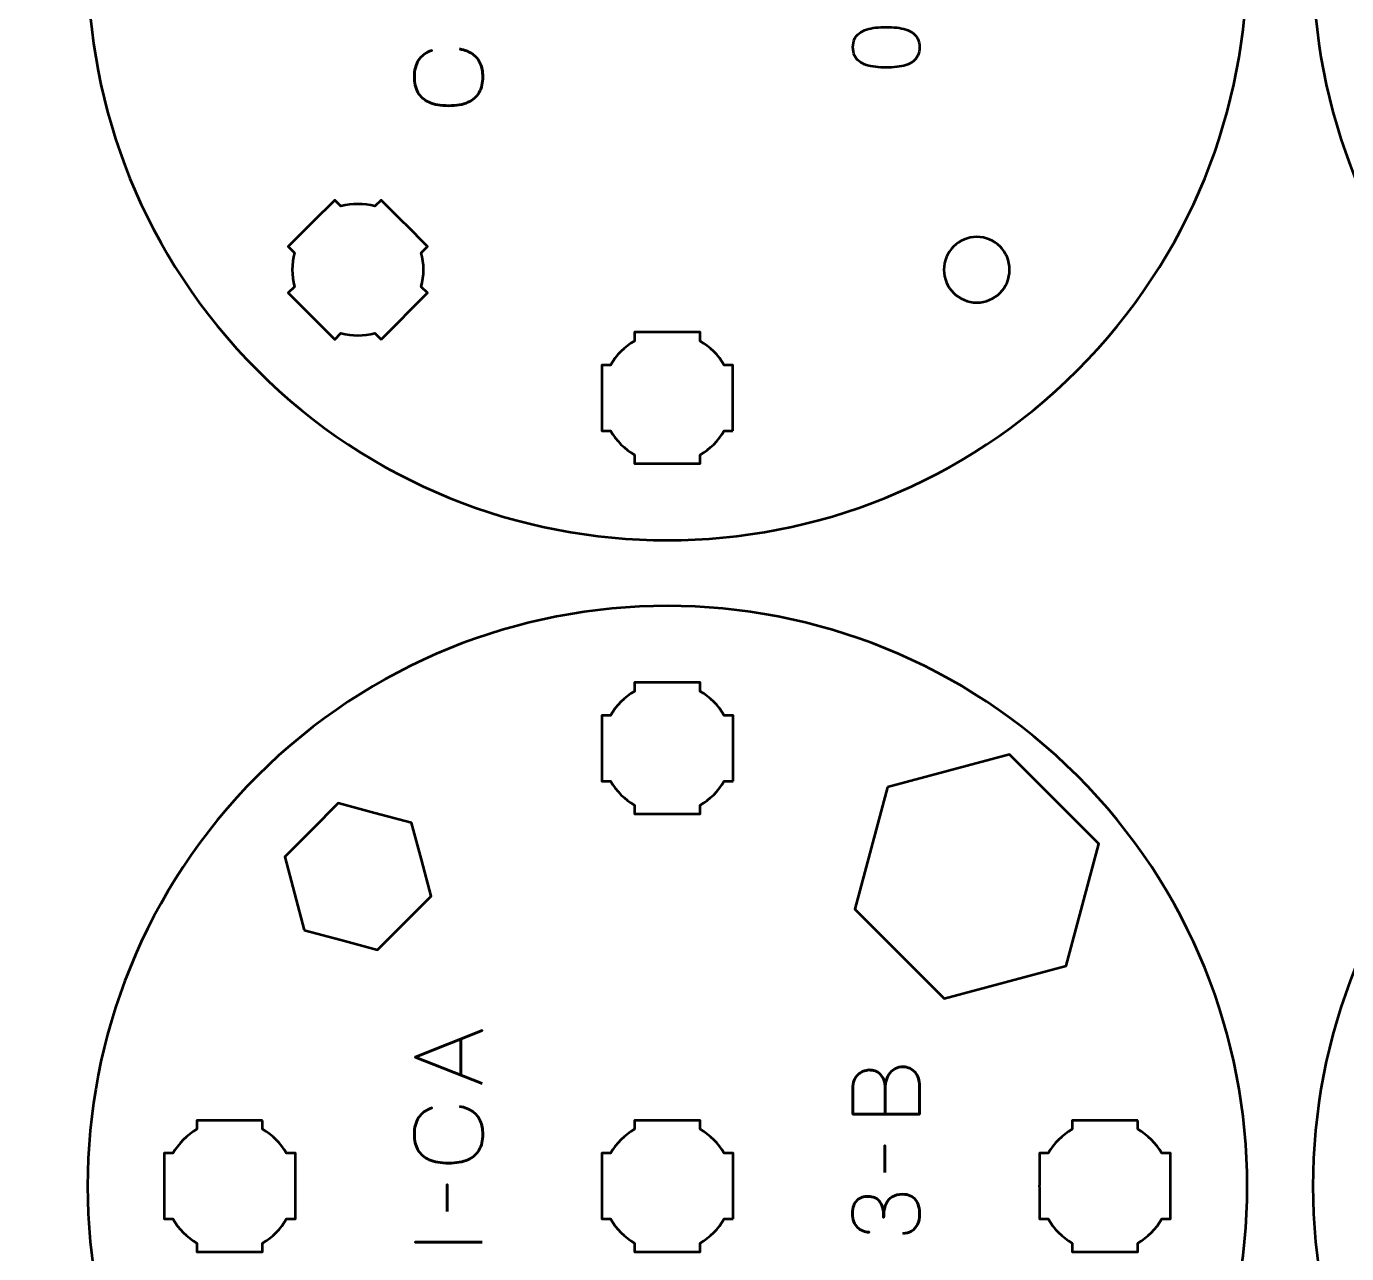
# Model space of a CAD drawing. Header units: centimetres. Extents: x -21 to 0, y -29.7 to 0.
# Drawn here: x -17.33 to -11.3, y -20.36 to -14.75 of the extents above; entities that cross this region are included whole.
import ezdxf

# ---------------------------------------------------------------- set-up
doc = ezdxf.new("R2010")
doc.units = ezdxf.units.CM
doc.header["$MEASUREMENT"] = 0
doc.layers.add('Layer 1', color=7, linetype='Continuous')

msp = doc.modelspace()

# ---------------------------------------------------------------- linework, layer by layer
at = {"layer": 'Layer 1', "color": 1, "lineweight": 53}
msp.add_open_spline([(-21.00003, -29.19995), (-21.00003, -29.19995), (-21.00003, -2.29992), (-21.00003, -2.29992), (-21.00003, -2.29992), (-21.00003, -2.21709), (-20.93286, -2.14992), (-20.85003, -2.14992), (-20.85003, -2.14992), (-20.7672, -2.14992), (-20.70003, -2.08275), (-20.70003, -1.99992), (-20.70003, -1.99992), (-20.70003, -1.91709), (-20.7672, -1.84992), (-20.85003, -1.84992), (-20.85003, -1.84992), (-20.93286, -1.84992), (-21.00003, -1.78275), (-21.00003, -1.69992), (-21.00003, -1.69992), (-21.00003, -1.61709), (-20.93286, -1.54992), (-20.85003, -1.54992), (-20.85003, -1.54992), (-20.7672, -1.54992), (-20.70003, -1.48275), (-20.70003, -1.39992), (-20.70003, -1.39992), (-20.70003, -1.31709), (-20.7672, -1.24992), (-20.85003, -1.24992), (-20.85003, -1.24992), (-20.93286, -1.24992), (-21.00003, -1.18275), (-21.00003, -1.09992), (-21.00003, -1.09992), (-21.00003, -1.09992), (-21.00003, -0.49992), (-21.00003, -0.49992), (-21.00003, -0.49992), (-21.00003, -0.22295), (-20.77694, 0.00004), (-20.49994, 0.00004), (-20.49994, 0.00004), (-20.49994, 0.00004), (-0.50008, 0.00004), (-0.50008, 0.00004), (-0.50008, 0.00004), (-0.22294, 0.00004), (0.00002, -0.22295), (0.00002, -0.49992), (0.00002, -0.49992), (0.00002, -0.49992), (0.00002, -29.19995), (0.00002, -29.19995), (0.00002, -29.19995), (0.00002, -29.47695), (-0.22294, -29.70004), (-0.50008, -29.70004), (-0.50008, -29.70004), (-0.50008, -29.70004), (-20.49994, -29.70004), (-20.49994, -29.70004), (-20.49994, -29.70004), (-20.77694, -29.70004), (-21.00003, -29.47695), (-21.00003, -29.19995)], degree=3, knots=[0, 0, 0, 0, 0.0588235, 0.0588235, 0.0588235, 0.0588235, 0.1176471, 0.1176471, 0.1176471, 0.1176471, 0.1764706, 0.1764706, 0.1764706, 0.1764706, 0.2352941, 0.2352941, 0.2352941, 0.2352941, 0.2941176, 0.2941176, 0.2941176, 0.2941176, 0.3529412, 0.3529412, 0.3529412, 0.3529412, 0.4117647, 0.4117647, 0.4117647, 0.4117647, 0.4705882, 0.4705882, 0.4705882, 0.4705882, 0.5294118, 0.5294118, 0.5294118, 0.5294118, 0.5882353, 0.5882353, 0.5882353, 0.5882353, 0.6470588, 0.6470588, 0.6470588, 0.6470588, 0.7058824, 0.7058824, 0.7058824, 0.7058824, 0.7647059, 0.7647059, 0.7647059, 0.7647059, 0.8235294, 0.8235294, 0.8235294, 0.8235294, 0.8823529, 0.8823529, 0.8823529, 0.8823529, 0.9411765, 0.9411765, 0.9411765, 0.9411765, 1, 1, 1, 1], dxfattribs=at)
at = {"layer": 'Layer 1', "color": 3, "lineweight": 53}
for points in [[(-16.27382, -16.32368), (-17.30852, -15.28898), (-17.30852, -13.61074), (-16.27379, -12.57601), (-16.27379, -12.57601), (-15.23909, -11.54131), (-13.56085, -11.54131), (-12.52615, -12.57601), (-12.52615, -12.57601), (-11.49143, -13.61074), (-11.49143, -15.28898), (-12.52613, -16.32368), (-12.52613, -16.32368), (-13.56085, -17.35841), (-15.23909, -17.35841), (-16.27382, -16.32368)], [(-10.67382, -12.5761), (-9.63912, -11.5414), (-7.96088, -11.5414), (-6.92615, -12.57613), (-6.92615, -12.57613), (-5.89145, -13.61083), (-5.89145, -15.28907), (-6.92615, -16.32377), (-6.92615, -16.32377), (-7.96088, -17.35849), (-9.63912, -17.35849), (-10.67382, -16.32379), (-10.67382, -16.32379), (-11.70855, -15.28907), (-11.70855, -13.61083), (-10.67382, -12.5761)], [(-16.27376, -18.17604), (-15.23906, -17.14134), (-13.56082, -17.14134), (-12.52609, -18.17607), (-12.52609, -18.17607), (-11.49139, -19.21077), (-11.49139, -20.88901), (-12.52609, -21.92371), (-12.52609, -21.92371), (-13.56082, -22.95843), (-15.23906, -22.95843), (-16.27376, -21.92373), (-16.27376, -21.92373), (-17.30849, -20.88901), (-17.30849, -19.21077), (-16.27376, -18.17604)], [(-10.67382, -18.1761), (-9.63912, -17.1414), (-7.96088, -17.1414), (-6.92615, -18.17613), (-6.92615, -18.17613), (-5.89145, -19.21083), (-5.89145, -20.88907), (-6.92615, -21.92377), (-6.92615, -21.92377), (-7.96088, -22.95849), (-9.63912, -22.95849), (-10.67382, -21.92379), (-10.67382, -21.92379), (-11.70855, -20.88907), (-11.70855, -19.21083), (-10.67382, -18.1761)]]:
    msp.add_open_spline(points, degree=3, knots=[0, 0, 0, 0, 0.25, 0.25, 0.25, 0.25, 0.5, 0.5, 0.5, 0.5, 0.75, 0.75, 0.75, 0.75, 1, 1, 1, 1], dxfattribs=at)
at = {"layer": 'Layer 1', "color": 5, "lineweight": 53}
for points, knots in [([(-13.24721, -14.84821), (-13.24728, -14.8334), (-13.24989, -14.82063), (-13.25497, -14.80997), (-13.25497, -14.80997), (-13.26005, -14.79939), (-13.26732, -14.79057), (-13.27656, -14.78352), (-13.27656, -14.78352), (-13.28587, -14.77653), (-13.29688, -14.77103), (-13.30958, -14.76694), (-13.30958, -14.76694), (-13.32228, -14.76291), (-13.33618, -14.76002), (-13.35142, -14.7584), (-13.35142, -14.7584), (-13.36666, -14.7567), (-13.38268, -14.75586), (-13.39961, -14.75593), (-13.39961, -14.75593), (-13.41647, -14.75586), (-13.43249, -14.7567), (-13.44766, -14.7584), (-13.44766, -14.7584), (-13.46283, -14.76002), (-13.4768, -14.76291), (-13.4895, -14.76694), (-13.4895, -14.76694), (-13.50213, -14.77103), (-13.51313, -14.77653), (-13.52252, -14.78352), (-13.52252, -14.78352), (-13.53183, -14.79057), (-13.5391, -14.79939), (-13.54418, -14.80997), (-13.54418, -14.80997), (-13.54933, -14.82063), (-13.55194, -14.8334), (-13.55201, -14.84821), (-13.55201, -14.84821), (-13.55194, -14.86303), (-13.54933, -14.8758), (-13.54418, -14.88646), (-13.54418, -14.88646), (-13.5391, -14.89704), (-13.53183, -14.90586), (-13.52252, -14.91291), (-13.52252, -14.91291), (-13.51313, -14.9199), (-13.50213, -14.9254), (-13.4895, -14.92949), (-13.4895, -14.92949), (-13.4768, -14.93352), (-13.46283, -14.93641), (-13.44766, -14.93803), (-13.44766, -14.93803), (-13.43249, -14.93972), (-13.41647, -14.94057), (-13.39961, -14.9405), (-13.39961, -14.9405), (-13.38268, -14.94057), (-13.36666, -14.93972), (-13.35142, -14.93803), (-13.35142, -14.93803), (-13.33618, -14.93641), (-13.32228, -14.93352), (-13.30958, -14.92949), (-13.30958, -14.92949), (-13.29688, -14.9254), (-13.28587, -14.9199), (-13.27656, -14.91291), (-13.27656, -14.91291), (-13.26732, -14.90586), (-13.26005, -14.89704), (-13.25497, -14.88646), (-13.25497, -14.88646), (-13.24989, -14.8758), (-13.24728, -14.86303), (-13.24721, -14.84821)], [0, 0, 0, 0, 0.05, 0.05, 0.05, 0.05, 0.1, 0.1, 0.1, 0.1, 0.15, 0.15, 0.15, 0.15, 0.2, 0.2, 0.2, 0.2, 0.25, 0.25, 0.25, 0.25, 0.3, 0.3, 0.3, 0.3, 0.35, 0.35, 0.35, 0.35, 0.4, 0.4, 0.4, 0.4, 0.45, 0.45, 0.45, 0.45, 0.5, 0.5, 0.5, 0.5, 0.55, 0.55, 0.55, 0.55, 0.6, 0.6, 0.6, 0.6, 0.65, 0.65, 0.65, 0.65, 0.7, 0.7, 0.7, 0.7, 0.75, 0.75, 0.75, 0.75, 0.8, 0.8, 0.8, 0.8, 0.85, 0.85, 0.85, 0.85, 0.9, 0.9, 0.9, 0.9, 0.95, 0.95, 0.95, 0.95, 1, 1, 1, 1]), ([(-13.24721, -14.84821), (-13.24728, -14.8334), (-13.24989, -14.82063), (-13.25497, -14.80997), (-13.25497, -14.80997), (-13.26005, -14.79939), (-13.26732, -14.79057), (-13.27656, -14.78352), (-13.27656, -14.78352), (-13.28587, -14.77653), (-13.29688, -14.77103), (-13.30958, -14.76694), (-13.30958, -14.76694), (-13.32228, -14.76291), (-13.33618, -14.76002), (-13.35142, -14.7584), (-13.35142, -14.7584), (-13.36666, -14.7567), (-13.38268, -14.75586), (-13.39961, -14.75593), (-13.39961, -14.75593), (-13.41647, -14.75586), (-13.43249, -14.7567), (-13.44766, -14.7584), (-13.44766, -14.7584), (-13.46283, -14.76002), (-13.4768, -14.76291), (-13.4895, -14.76694), (-13.4895, -14.76694), (-13.50213, -14.77103), (-13.51313, -14.77653), (-13.52252, -14.78352), (-13.52252, -14.78352), (-13.53183, -14.79057), (-13.5391, -14.79939), (-13.54418, -14.80997), (-13.54418, -14.80997), (-13.54933, -14.82063), (-13.55194, -14.8334), (-13.55201, -14.84821), (-13.55201, -14.84821), (-13.55194, -14.86303), (-13.54933, -14.8758), (-13.54418, -14.88646), (-13.54418, -14.88646), (-13.5391, -14.89704), (-13.53183, -14.90586), (-13.52252, -14.91291), (-13.52252, -14.91291), (-13.51313, -14.9199), (-13.50213, -14.9254), (-13.4895, -14.92949), (-13.4895, -14.92949), (-13.4768, -14.93352), (-13.46283, -14.93641), (-13.44766, -14.93803), (-13.44766, -14.93803), (-13.43249, -14.93972), (-13.41647, -14.94057), (-13.39961, -14.9405), (-13.39961, -14.9405), (-13.38268, -14.94057), (-13.36666, -14.93972), (-13.35142, -14.93803), (-13.35142, -14.93803), (-13.33618, -14.93641), (-13.32228, -14.93352), (-13.30958, -14.92949), (-13.30958, -14.92949), (-13.29688, -14.9254), (-13.28587, -14.9199), (-13.27656, -14.91291), (-13.27656, -14.91291), (-13.26732, -14.90586), (-13.26005, -14.89704), (-13.25497, -14.88646), (-13.25497, -14.88646), (-13.24989, -14.8758), (-13.24728, -14.86303), (-13.24721, -14.84821)], [0, 0, 0, 0, 0.05, 0.05, 0.05, 0.05, 0.1, 0.1, 0.1, 0.1, 0.15, 0.15, 0.15, 0.15, 0.2, 0.2, 0.2, 0.2, 0.25, 0.25, 0.25, 0.25, 0.3, 0.3, 0.3, 0.3, 0.35, 0.35, 0.35, 0.35, 0.4, 0.4, 0.4, 0.4, 0.45, 0.45, 0.45, 0.45, 0.5, 0.5, 0.5, 0.5, 0.55, 0.55, 0.55, 0.55, 0.6, 0.6, 0.6, 0.6, 0.65, 0.65, 0.65, 0.65, 0.7, 0.7, 0.7, 0.7, 0.75, 0.75, 0.75, 0.75, 0.8, 0.8, 0.8, 0.8, 0.85, 0.85, 0.85, 0.85, 0.9, 0.9, 0.9, 0.9, 0.95, 0.95, 0.95, 0.95, 1, 1, 1, 1]), ([(-15.34959, -14.85587), (-15.32539, -14.86039), (-15.30542, -14.86829), (-15.28976, -14.87937), (-15.28976, -14.87937), (-15.27416, -14.89051), (-15.26259, -14.90477), (-15.25504, -14.92212), (-15.25504, -14.92212), (-15.24749, -14.93941), (-15.24368, -14.95973), (-15.24375, -14.98287), (-15.24375, -14.98287), (-15.24368, -15.01102), (-15.24912, -15.03494), (-15.26019, -15.05456), (-15.26019, -15.05456), (-15.2712, -15.07417), (-15.2882, -15.08913), (-15.31127, -15.09943), (-15.31127, -15.09943), (-15.33435, -15.10973), (-15.36391, -15.11488), (-15.39996, -15.11495), (-15.39996, -15.11495), (-15.43587, -15.11488), (-15.46537, -15.10973), (-15.48844, -15.09943), (-15.48844, -15.09943), (-15.51151, -15.08913), (-15.52858, -15.07417), (-15.53966, -15.05456), (-15.53966, -15.05456), (-15.55074, -15.03494), (-15.55624, -15.01102), (-15.55617, -14.98287), (-15.55617, -14.98287), (-15.55624, -14.95274), (-15.54982, -14.92749), (-15.53691, -14.90717), (-15.53691, -14.90717), (-15.524, -14.88692), (-15.50403, -14.87203), (-15.47701, -14.86265), (-15.47701, -14.86265), (-15.50403, -14.87203), (-15.524, -14.88692), (-15.53691, -14.90717), (-15.53691, -14.90717), (-15.54982, -14.92749), (-15.55624, -14.95274), (-15.55617, -14.98287), (-15.55617, -14.98287), (-15.55624, -15.01102), (-15.55074, -15.03494), (-15.53966, -15.05456), (-15.53966, -15.05456), (-15.52858, -15.07417), (-15.51151, -15.08913), (-15.48844, -15.09943), (-15.48844, -15.09943), (-15.46537, -15.10973), (-15.43587, -15.11488), (-15.39996, -15.11495), (-15.39996, -15.11495), (-15.36391, -15.11488), (-15.33435, -15.10973), (-15.31127, -15.09943), (-15.31127, -15.09943), (-15.2882, -15.08913), (-15.2712, -15.07417), (-15.26019, -15.05456), (-15.26019, -15.05456), (-15.24912, -15.03494), (-15.24368, -15.01102), (-15.24375, -14.98287), (-15.24375, -14.98287), (-15.24368, -14.95973), (-15.24749, -14.93941), (-15.25504, -14.92212), (-15.25504, -14.92212), (-15.26259, -14.90477), (-15.27416, -14.89051), (-15.28976, -14.87937), (-15.28976, -14.87937), (-15.30542, -14.86829), (-15.32539, -14.86039), (-15.34959, -14.85587)], [0, 0, 0, 0, 0.0454545, 0.0454545, 0.0454545, 0.0454545, 0.0909091, 0.0909091, 0.0909091, 0.0909091, 0.1363636, 0.1363636, 0.1363636, 0.1363636, 0.1818182, 0.1818182, 0.1818182, 0.1818182, 0.2272727, 0.2272727, 0.2272727, 0.2272727, 0.2727273, 0.2727273, 0.2727273, 0.2727273, 0.3181818, 0.3181818, 0.3181818, 0.3181818, 0.3636364, 0.3636364, 0.3636364, 0.3636364, 0.4090909, 0.4090909, 0.4090909, 0.4090909, 0.4545455, 0.4545455, 0.4545455, 0.4545455, 0.5, 0.5, 0.5, 0.5, 0.5454545, 0.5454545, 0.5454545, 0.5454545, 0.5909091, 0.5909091, 0.5909091, 0.5909091, 0.6363636, 0.6363636, 0.6363636, 0.6363636, 0.6818182, 0.6818182, 0.6818182, 0.6818182, 0.7272727, 0.7272727, 0.7272727, 0.7272727, 0.7727273, 0.7727273, 0.7727273, 0.7727273, 0.8181818, 0.8181818, 0.8181818, 0.8181818, 0.8636364, 0.8636364, 0.8636364, 0.8636364, 0.9090909, 0.9090909, 0.9090909, 0.9090909, 0.9545455, 0.9545455, 0.9545455, 0.9545455, 1, 1, 1, 1]), ([(-15.2471, -19.58171), (-15.2471, -19.58171), (-15.55232, -19.46064), (-15.55232, -19.46064), (-15.55232, -19.46064), (-15.55232, -19.46064), (-15.2471, -19.33914), (-15.2471, -19.33914), (-15.2471, -19.33914), (-15.2471, -19.33914), (-15.55232, -19.46064), (-15.55232, -19.46064), (-15.55232, -19.46064), (-15.55232, -19.46064), (-15.2471, -19.58171), (-15.2471, -19.58171)], [0, 0, 0, 0, 0.25, 0.25, 0.25, 0.25, 0.5, 0.5, 0.5, 0.5, 0.75, 0.75, 0.75, 0.75, 1, 1, 1, 1]), ([(-15.3432, -19.54361), (-15.3432, -19.54361), (-15.3432, -19.37767), (-15.3432, -19.37767), (-15.3432, -19.37767), (-15.3432, -19.37767), (-15.3432, -19.54361), (-15.3432, -19.54361)], [0, 0, 0, 0, 0.5, 0.5, 0.5, 0.5, 1, 1, 1, 1]), ([(-13.40423, -19.72138), (-13.40423, -19.72138), (-13.40423, -19.60412), (-13.40423, -19.60412), (-13.40423, -19.60412), (-13.4043, -19.58888), (-13.40641, -19.5759), (-13.41058, -19.56496), (-13.41058, -19.56496), (-13.41467, -19.55409), (-13.42024, -19.54528), (-13.42723, -19.53843), (-13.42723, -19.53843), (-13.43421, -19.53159), (-13.44211, -19.52665), (-13.45086, -19.52354), (-13.45086, -19.52354), (-13.45954, -19.52051), (-13.46857, -19.5191), (-13.47788, -19.51945), (-13.47788, -19.51945), (-13.4872, -19.51988), (-13.49623, -19.52185), (-13.50505, -19.52538), (-13.50505, -19.52538), (-13.51387, -19.52884), (-13.52184, -19.53406), (-13.52897, -19.5409), (-13.52897, -19.5409), (-13.53609, -19.54774), (-13.54174, -19.55628), (-13.5459, -19.56665), (-13.5459, -19.56665), (-13.55013, -19.57703), (-13.55232, -19.58923), (-13.55239, -19.60327), (-13.55239, -19.60327), (-13.55239, -19.60327), (-13.55239, -19.72138), (-13.55239, -19.72138), (-13.55239, -19.72138), (-13.55239, -19.72138), (-13.24717, -19.72138), (-13.24717, -19.72138), (-13.24717, -19.72138), (-13.24717, -19.72138), (-13.24717, -19.59142), (-13.24717, -19.59142), (-13.24717, -19.59142), (-13.24717, -19.57928), (-13.24893, -19.56799), (-13.25239, -19.55755), (-13.25239, -19.55755), (-13.25592, -19.54711), (-13.26093, -19.53801), (-13.26756, -19.53011), (-13.26756, -19.53011), (-13.27426, -19.52227), (-13.28231, -19.51614), (-13.29183, -19.51176), (-13.29183, -19.51176), (-13.30136, -19.50739), (-13.31215, -19.50513), (-13.32422, -19.50506), (-13.32422, -19.50506), (-13.33635, -19.50534), (-13.34729, -19.50788), (-13.35709, -19.51275), (-13.35709, -19.51275), (-13.3669, -19.51762), (-13.3753, -19.52439), (-13.38228, -19.53314), (-13.38228, -19.53314), (-13.38934, -19.54189), (-13.39477, -19.55233), (-13.39851, -19.56433), (-13.39851, -19.56433), (-13.40225, -19.57632), (-13.40415, -19.58958), (-13.40423, -19.60412), (-13.40423, -19.60412), (-13.40415, -19.58958), (-13.40225, -19.57632), (-13.39851, -19.56433), (-13.39851, -19.56433), (-13.39477, -19.55233), (-13.38934, -19.54189), (-13.38228, -19.53314), (-13.38228, -19.53314), (-13.3753, -19.52439), (-13.3669, -19.51762), (-13.35709, -19.51275), (-13.35709, -19.51275), (-13.34729, -19.50788), (-13.33635, -19.50534), (-13.32422, -19.50506), (-13.32422, -19.50506), (-13.31215, -19.50513), (-13.30136, -19.50739), (-13.29183, -19.51176), (-13.29183, -19.51176), (-13.28231, -19.51614), (-13.27426, -19.52227), (-13.26756, -19.53011), (-13.26756, -19.53011), (-13.26093, -19.53801), (-13.25592, -19.54711), (-13.25239, -19.55755), (-13.25239, -19.55755), (-13.24893, -19.56799), (-13.24717, -19.57928), (-13.24717, -19.59142), (-13.24717, -19.59142), (-13.24717, -19.59142), (-13.24717, -19.72138), (-13.24717, -19.72138), (-13.24717, -19.72138), (-13.24717, -19.72138), (-13.55239, -19.72138), (-13.55239, -19.72138), (-13.55239, -19.72138), (-13.55239, -19.72138), (-13.55239, -19.60327), (-13.55239, -19.60327), (-13.55239, -19.60327), (-13.55232, -19.58923), (-13.55013, -19.57703), (-13.5459, -19.56665), (-13.5459, -19.56665), (-13.54174, -19.55628), (-13.53609, -19.54774), (-13.52897, -19.5409), (-13.52897, -19.5409), (-13.52184, -19.53406), (-13.51387, -19.52884), (-13.50505, -19.52538), (-13.50505, -19.52538), (-13.49623, -19.52185), (-13.4872, -19.51988), (-13.47788, -19.51945), (-13.47788, -19.51945), (-13.46857, -19.5191), (-13.45954, -19.52051), (-13.45086, -19.52354), (-13.45086, -19.52354), (-13.44211, -19.52665), (-13.43421, -19.53159), (-13.42723, -19.53843), (-13.42723, -19.53843), (-13.42024, -19.54528), (-13.41467, -19.55409), (-13.41058, -19.56496), (-13.41058, -19.56496), (-13.40641, -19.5759), (-13.4043, -19.58888), (-13.40423, -19.60412), (-13.40423, -19.60412), (-13.40423, -19.60412), (-13.40423, -19.72138), (-13.40423, -19.72138)], [0, 0, 0, 0, 0.025, 0.025, 0.025, 0.025, 0.05, 0.05, 0.05, 0.05, 0.075, 0.075, 0.075, 0.075, 0.1, 0.1, 0.1, 0.1, 0.125, 0.125, 0.125, 0.125, 0.15, 0.15, 0.15, 0.15, 0.175, 0.175, 0.175, 0.175, 0.2, 0.2, 0.2, 0.2, 0.225, 0.225, 0.225, 0.225, 0.25, 0.25, 0.25, 0.25, 0.275, 0.275, 0.275, 0.275, 0.3, 0.3, 0.3, 0.3, 0.325, 0.325, 0.325, 0.325, 0.35, 0.35, 0.35, 0.35, 0.375, 0.375, 0.375, 0.375, 0.4, 0.4, 0.4, 0.4, 0.425, 0.425, 0.425, 0.425, 0.45, 0.45, 0.45, 0.45, 0.475, 0.475, 0.475, 0.475, 0.5, 0.5, 0.5, 0.5, 0.525, 0.525, 0.525, 0.525, 0.55, 0.55, 0.55, 0.55, 0.575, 0.575, 0.575, 0.575, 0.6, 0.6, 0.6, 0.6, 0.625, 0.625, 0.625, 0.625, 0.65, 0.65, 0.65, 0.65, 0.675, 0.675, 0.675, 0.675, 0.7, 0.7, 0.7, 0.7, 0.725, 0.725, 0.725, 0.725, 0.75, 0.75, 0.75, 0.75, 0.775, 0.775, 0.775, 0.775, 0.8, 0.8, 0.8, 0.8, 0.825, 0.825, 0.825, 0.825, 0.85, 0.85, 0.85, 0.85, 0.875, 0.875, 0.875, 0.875, 0.9, 0.9, 0.9, 0.9, 0.925, 0.925, 0.925, 0.925, 0.95, 0.95, 0.95, 0.95, 0.975, 0.975, 0.975, 0.975, 1, 1, 1, 1]), ([(-15.34955, -19.68585), (-15.32535, -19.69037), (-15.30538, -19.69827), (-15.28972, -19.70935), (-15.28972, -19.70935), (-15.27412, -19.72049), (-15.26255, -19.73475), (-15.255, -19.7521), (-15.255, -19.7521), (-15.24745, -19.76939), (-15.24364, -19.78971), (-15.24371, -19.81285), (-15.24371, -19.81285), (-15.24364, -19.841), (-15.24908, -19.86492), (-15.26015, -19.88454), (-15.26015, -19.88454), (-15.27116, -19.90415), (-15.28816, -19.91911), (-15.31123, -19.92941), (-15.31123, -19.92941), (-15.33431, -19.93971), (-15.36387, -19.94486), (-15.39992, -19.94493), (-15.39992, -19.94493), (-15.43583, -19.94486), (-15.46533, -19.93971), (-15.4884, -19.92941), (-15.4884, -19.92941), (-15.51147, -19.91911), (-15.52854, -19.90415), (-15.53962, -19.88454), (-15.53962, -19.88454), (-15.5507, -19.86492), (-15.5562, -19.841), (-15.55613, -19.81285), (-15.55613, -19.81285), (-15.5562, -19.78272), (-15.54978, -19.75747), (-15.53687, -19.73715), (-15.53687, -19.73715), (-15.52396, -19.7169), (-15.50399, -19.70201), (-15.47697, -19.69263), (-15.47697, -19.69263), (-15.50399, -19.70201), (-15.52396, -19.7169), (-15.53687, -19.73715), (-15.53687, -19.73715), (-15.54978, -19.75747), (-15.5562, -19.78272), (-15.55613, -19.81285), (-15.55613, -19.81285), (-15.5562, -19.841), (-15.5507, -19.86492), (-15.53962, -19.88454), (-15.53962, -19.88454), (-15.52854, -19.90415), (-15.51147, -19.91911), (-15.4884, -19.92941), (-15.4884, -19.92941), (-15.46533, -19.93971), (-15.43583, -19.94486), (-15.39992, -19.94493), (-15.39992, -19.94493), (-15.36387, -19.94486), (-15.33431, -19.93971), (-15.31123, -19.92941), (-15.31123, -19.92941), (-15.28816, -19.91911), (-15.27116, -19.90415), (-15.26015, -19.88454), (-15.26015, -19.88454), (-15.24908, -19.86492), (-15.24364, -19.841), (-15.24371, -19.81285), (-15.24371, -19.81285), (-15.24364, -19.78971), (-15.24745, -19.76939), (-15.255, -19.7521), (-15.255, -19.7521), (-15.26255, -19.73475), (-15.27412, -19.72049), (-15.28972, -19.70935), (-15.28972, -19.70935), (-15.30538, -19.69827), (-15.32535, -19.69037), (-15.34955, -19.68585)], [0, 0, 0, 0, 0.0454545, 0.0454545, 0.0454545, 0.0454545, 0.0909091, 0.0909091, 0.0909091, 0.0909091, 0.1363636, 0.1363636, 0.1363636, 0.1363636, 0.1818182, 0.1818182, 0.1818182, 0.1818182, 0.2272727, 0.2272727, 0.2272727, 0.2272727, 0.2727273, 0.2727273, 0.2727273, 0.2727273, 0.3181818, 0.3181818, 0.3181818, 0.3181818, 0.3636364, 0.3636364, 0.3636364, 0.3636364, 0.4090909, 0.4090909, 0.4090909, 0.4090909, 0.4545455, 0.4545455, 0.4545455, 0.4545455, 0.5, 0.5, 0.5, 0.5, 0.5454545, 0.5454545, 0.5454545, 0.5454545, 0.5909091, 0.5909091, 0.5909091, 0.5909091, 0.6363636, 0.6363636, 0.6363636, 0.6363636, 0.6818182, 0.6818182, 0.6818182, 0.6818182, 0.7272727, 0.7272727, 0.7272727, 0.7272727, 0.7727273, 0.7727273, 0.7727273, 0.7727273, 0.8181818, 0.8181818, 0.8181818, 0.8181818, 0.8636364, 0.8636364, 0.8636364, 0.8636364, 0.9090909, 0.9090909, 0.9090909, 0.9090909, 0.9545455, 0.9545455, 0.9545455, 0.9545455, 1, 1, 1, 1]), ([(-13.40677, -19.98723), (-13.40677, -19.98723), (-13.40677, -19.86404), (-13.40677, -19.86404), (-13.40677, -19.86404), (-13.40677, -19.86404), (-13.40677, -19.98723), (-13.40677, -19.98723)], [0, 0, 0, 0, 0.5, 0.5, 0.5, 0.5, 1, 1, 1, 1]), ([(-15.4067, -20.16506), (-15.4067, -20.16506), (-15.4067, -20.04187), (-15.4067, -20.04187), (-15.4067, -20.04187), (-15.4067, -20.04187), (-15.4067, -20.16506), (-15.4067, -20.16506)], [0, 0, 0, 0, 0.5, 0.5, 0.5, 0.5, 1, 1, 1, 1]), ([(-13.32379, -20.26578), (-13.30855, -20.26571), (-13.29529, -20.26218), (-13.28379, -20.2552), (-13.28379, -20.2552), (-13.27236, -20.24821), (-13.2634, -20.23826), (-13.25698, -20.22528), (-13.25698, -20.22528), (-13.25056, -20.2123), (-13.24731, -20.19671), (-13.24717, -20.17857), (-13.24717, -20.17857), (-13.24717, -20.16496), (-13.24858, -20.15261), (-13.25154, -20.14139), (-13.25154, -20.14139), (-13.25451, -20.13024), (-13.25909, -20.12065), (-13.26537, -20.11253), (-13.26537, -20.11253), (-13.27165, -20.10442), (-13.27977, -20.09821), (-13.28964, -20.09377), (-13.28964, -20.09377), (-13.29959, -20.08939), (-13.31152, -20.08721), (-13.32549, -20.08714), (-13.32549, -20.08714), (-13.34411, -20.08706), (-13.35985, -20.09087), (-13.37262, -20.09842), (-13.37262, -20.09842), (-13.38539, -20.10597), (-13.39498, -20.11769), (-13.40154, -20.13342), (-13.40154, -20.13342), (-13.40811, -20.14915), (-13.41142, -20.16933), (-13.41142, -20.19381), (-13.41142, -20.19381), (-13.41135, -20.17554), (-13.41304, -20.16023), (-13.4165, -20.14774), (-13.4165, -20.14774), (-13.41996, -20.13532), (-13.42483, -20.12538), (-13.43118, -20.1179), (-13.43118, -20.1179), (-13.43746, -20.11042), (-13.44494, -20.10499), (-13.45354, -20.10174), (-13.45354, -20.10174), (-13.46208, -20.09842), (-13.47146, -20.0968), (-13.48169, -20.09687), (-13.48169, -20.09687), (-13.49193, -20.0968), (-13.50138, -20.09821), (-13.51013, -20.10103), (-13.51013, -20.10103), (-13.51888, -20.10379), (-13.52657, -20.1083), (-13.53313, -20.11444), (-13.53313, -20.11444), (-13.53969, -20.12058), (-13.54484, -20.12869), (-13.54851, -20.13864), (-13.54851, -20.13864), (-13.55218, -20.14866), (-13.55401, -20.16087), (-13.55408, -20.17519), (-13.55408, -20.17519), (-13.55401, -20.18944), (-13.5519, -20.20193), (-13.5478, -20.21251), (-13.5478, -20.21251), (-13.54371, -20.22317), (-13.53814, -20.23191), (-13.53101, -20.23897), (-13.53101, -20.23897), (-13.52389, -20.24595), (-13.51577, -20.25118), (-13.5066, -20.25463), (-13.5066, -20.25463), (-13.49743, -20.25816), (-13.48769, -20.25985), (-13.47746, -20.25985), (-13.47746, -20.25985), (-13.48769, -20.25985), (-13.49743, -20.25816), (-13.5066, -20.25463), (-13.5066, -20.25463), (-13.51577, -20.25118), (-13.52389, -20.24595), (-13.53101, -20.23897), (-13.53101, -20.23897), (-13.53814, -20.23191), (-13.54371, -20.22317), (-13.5478, -20.21251), (-13.5478, -20.21251), (-13.5519, -20.20193), (-13.55401, -20.18944), (-13.55408, -20.17519), (-13.55408, -20.17519), (-13.55401, -20.16087), (-13.55218, -20.14866), (-13.54851, -20.13864), (-13.54851, -20.13864), (-13.54484, -20.12869), (-13.53969, -20.12058), (-13.53313, -20.11444), (-13.53313, -20.11444), (-13.52657, -20.1083), (-13.51888, -20.10379), (-13.51013, -20.10103), (-13.51013, -20.10103), (-13.50138, -20.09821), (-13.49193, -20.0968), (-13.48169, -20.09687), (-13.48169, -20.09687), (-13.47146, -20.0968), (-13.46208, -20.09842), (-13.45354, -20.10174), (-13.45354, -20.10174), (-13.44494, -20.10499), (-13.43746, -20.11042), (-13.43118, -20.1179), (-13.43118, -20.1179), (-13.42483, -20.12538), (-13.41996, -20.13532), (-13.4165, -20.14774), (-13.4165, -20.14774), (-13.41304, -20.16023), (-13.41135, -20.17554), (-13.41142, -20.19381), (-13.41142, -20.19381), (-13.41142, -20.16933), (-13.40811, -20.14915), (-13.40154, -20.13342), (-13.40154, -20.13342), (-13.39498, -20.11769), (-13.38539, -20.10597), (-13.37262, -20.09842), (-13.37262, -20.09842), (-13.35985, -20.09087), (-13.34411, -20.08706), (-13.32549, -20.08714), (-13.32549, -20.08714), (-13.31152, -20.08721), (-13.29959, -20.08939), (-13.28964, -20.09377), (-13.28964, -20.09377), (-13.27977, -20.09821), (-13.27165, -20.10442), (-13.26537, -20.11253), (-13.26537, -20.11253), (-13.25909, -20.12065), (-13.25451, -20.13024), (-13.25154, -20.14139), (-13.25154, -20.14139), (-13.24858, -20.15261), (-13.24717, -20.16496), (-13.24717, -20.17857), (-13.24717, -20.17857), (-13.24731, -20.19671), (-13.25056, -20.2123), (-13.25698, -20.22528), (-13.25698, -20.22528), (-13.2634, -20.23826), (-13.27236, -20.24821), (-13.28379, -20.2552), (-13.28379, -20.2552), (-13.29529, -20.26218), (-13.30855, -20.26571), (-13.32379, -20.26578)], [0, 0, 0, 0, 0.0227273, 0.0227273, 0.0227273, 0.0227273, 0.0454545, 0.0454545, 0.0454545, 0.0454545, 0.0681818, 0.0681818, 0.0681818, 0.0681818, 0.0909091, 0.0909091, 0.0909091, 0.0909091, 0.1136364, 0.1136364, 0.1136364, 0.1136364, 0.1363636, 0.1363636, 0.1363636, 0.1363636, 0.1590909, 0.1590909, 0.1590909, 0.1590909, 0.1818182, 0.1818182, 0.1818182, 0.1818182, 0.2045455, 0.2045455, 0.2045455, 0.2045455, 0.2272727, 0.2272727, 0.2272727, 0.2272727, 0.25, 0.25, 0.25, 0.25, 0.2727273, 0.2727273, 0.2727273, 0.2727273, 0.2954545, 0.2954545, 0.2954545, 0.2954545, 0.3181818, 0.3181818, 0.3181818, 0.3181818, 0.3409091, 0.3409091, 0.3409091, 0.3409091, 0.3636364, 0.3636364, 0.3636364, 0.3636364, 0.3863636, 0.3863636, 0.3863636, 0.3863636, 0.4090909, 0.4090909, 0.4090909, 0.4090909, 0.4318182, 0.4318182, 0.4318182, 0.4318182, 0.4545455, 0.4545455, 0.4545455, 0.4545455, 0.4772727, 0.4772727, 0.4772727, 0.4772727, 0.5, 0.5, 0.5, 0.5, 0.5227273, 0.5227273, 0.5227273, 0.5227273, 0.5454545, 0.5454545, 0.5454545, 0.5454545, 0.5681818, 0.5681818, 0.5681818, 0.5681818, 0.5909091, 0.5909091, 0.5909091, 0.5909091, 0.6136364, 0.6136364, 0.6136364, 0.6136364, 0.6363636, 0.6363636, 0.6363636, 0.6363636, 0.6590909, 0.6590909, 0.6590909, 0.6590909, 0.6818182, 0.6818182, 0.6818182, 0.6818182, 0.7045455, 0.7045455, 0.7045455, 0.7045455, 0.7272727, 0.7272727, 0.7272727, 0.7272727, 0.75, 0.75, 0.75, 0.75, 0.7727273, 0.7727273, 0.7727273, 0.7727273, 0.7954545, 0.7954545, 0.7954545, 0.7954545, 0.8181818, 0.8181818, 0.8181818, 0.8181818, 0.8409091, 0.8409091, 0.8409091, 0.8409091, 0.8636364, 0.8636364, 0.8636364, 0.8636364, 0.8863636, 0.8863636, 0.8863636, 0.8863636, 0.9090909, 0.9090909, 0.9090909, 0.9090909, 0.9318182, 0.9318182, 0.9318182, 0.9318182, 0.9545455, 0.9545455, 0.9545455, 0.9545455, 0.9772727, 0.9772727, 0.9772727, 0.9772727, 1, 1, 1, 1]), ([(-15.2471, -20.30603), (-15.2471, -20.30603), (-15.55232, -20.30603), (-15.55232, -20.30603), (-15.55232, -20.30603), (-15.55232, -20.30603), (-15.2471, -20.30603), (-15.2471, -20.30603)], [0, 0, 0, 0, 0.5, 0.5, 0.5, 0.5, 1, 1, 1, 1])]:
    msp.add_open_spline(points, degree=3, knots=knots, dxfattribs=at)
at = {"layer": 'Layer 1', "lineweight": 53}
for points, knots in [([(-15.70816, -16.18231), (-15.70816, -16.18231), (-15.73659, -16.15389), (-15.73659, -16.15389), (-15.73659, -16.15389), (-15.78739, -16.16746), (-15.84105, -16.16744), (-15.89185, -16.15387), (-15.89185, -16.15387), (-15.89185, -16.15387), (-15.92029, -16.18231), (-15.92029, -16.18231), (-15.92029, -16.18231), (-15.92029, -16.18231), (-16.13242, -15.97018), (-16.13242, -15.97018), (-16.13242, -15.97018), (-16.13242, -15.97018), (-16.10401, -15.94176), (-16.10401, -15.94176), (-16.10401, -15.94176), (-16.11758, -15.89095), (-16.11761, -15.83725), (-16.10405, -15.78642), (-16.10405, -15.78642), (-16.10405, -15.78642), (-16.13242, -15.75805), (-16.13242, -15.75805), (-16.13242, -15.75805), (-16.13242, -15.75805), (-16.0296, -15.65522), (-16.0296, -15.65522), (-16.0296, -15.65522), (-16.0296, -15.65522), (-16.02635, -15.65189), (-16.02635, -15.65189), (-16.02635, -15.65189), (-16.02635, -15.65189), (-16.02303, -15.64865), (-16.02303, -15.64865), (-16.02303, -15.64865), (-16.02303, -15.64865), (-15.92029, -15.54592), (-15.92029, -15.54592), (-15.92029, -15.54592), (-15.92029, -15.54592), (-15.89196, -15.57425), (-15.89196, -15.57425), (-15.89196, -15.57425), (-15.8411, -15.56066), (-15.78736, -15.56065), (-15.73649, -15.57424), (-15.73649, -15.57424), (-15.73649, -15.57424), (-15.70816, -15.54592), (-15.70816, -15.54592), (-15.70816, -15.54592), (-15.70816, -15.54592), (-15.60685, -15.64723), (-15.60685, -15.64723), (-15.60685, -15.64723), (-15.60685, -15.64723), (-15.60207, -15.65189), (-15.60207, -15.65189), (-15.60207, -15.65189), (-15.60207, -15.65189), (-15.59741, -15.65667), (-15.59741, -15.65667), (-15.59741, -15.65667), (-15.59741, -15.65667), (-15.49603, -15.75805), (-15.49603, -15.75805), (-15.49603, -15.75805), (-15.49603, -15.75805), (-15.52438, -15.7864), (-15.52438, -15.7864), (-15.52438, -15.7864), (-15.51082, -15.83725), (-15.51083, -15.89096), (-15.52442, -15.94179), (-15.52442, -15.94179), (-15.52442, -15.94179), (-15.49603, -15.97018), (-15.49603, -15.97018), (-15.49603, -15.97018), (-15.49603, -15.97018), (-15.70816, -16.18231), (-15.70816, -16.18231)], [0, 0, 0, 0, 0.0454545, 0.0454545, 0.0454545, 0.0454545, 0.0909091, 0.0909091, 0.0909091, 0.0909091, 0.1363636, 0.1363636, 0.1363636, 0.1363636, 0.1818182, 0.1818182, 0.1818182, 0.1818182, 0.2272727, 0.2272727, 0.2272727, 0.2272727, 0.2727273, 0.2727273, 0.2727273, 0.2727273, 0.3181818, 0.3181818, 0.3181818, 0.3181818, 0.3636364, 0.3636364, 0.3636364, 0.3636364, 0.4090909, 0.4090909, 0.4090909, 0.4090909, 0.4545455, 0.4545455, 0.4545455, 0.4545455, 0.5, 0.5, 0.5, 0.5, 0.5454545, 0.5454545, 0.5454545, 0.5454545, 0.5909091, 0.5909091, 0.5909091, 0.5909091, 0.6363636, 0.6363636, 0.6363636, 0.6363636, 0.6818182, 0.6818182, 0.6818182, 0.6818182, 0.7272727, 0.7272727, 0.7272727, 0.7272727, 0.7727273, 0.7727273, 0.7727273, 0.7727273, 0.8181818, 0.8181818, 0.8181818, 0.8181818, 0.8636364, 0.8636364, 0.8636364, 0.8636364, 0.9090909, 0.9090909, 0.9090909, 0.9090909, 0.9545455, 0.9545455, 0.9545455, 0.9545455, 1, 1, 1, 1]), ([(-13.13578, -15.86409), (-13.13578, -15.78126), (-13.06861, -15.71409), (-12.98578, -15.71409), (-12.98578, -15.71409), (-12.90295, -15.71409), (-12.83578, -15.78126), (-12.83578, -15.86409), (-12.83578, -15.86409), (-12.83578, -15.94692), (-12.90295, -16.01409), (-12.98578, -16.01409), (-12.98578, -16.01409), (-13.06861, -16.01409), (-13.13578, -15.94692), (-13.13578, -15.86409)], [0, 0, 0, 0, 0.25, 0.25, 0.25, 0.25, 0.5, 0.5, 0.5, 0.5, 0.75, 0.75, 0.75, 0.75, 1, 1, 1, 1]), ([(-14.10001, -16.5999), (-14.10001, -16.5999), (-14.14021, -16.5999), (-14.14021, -16.5999), (-14.14021, -16.5999), (-14.16654, -16.64542), (-14.2045, -16.68335), (-14.25001, -16.70968), (-14.25001, -16.70968), (-14.25001, -16.70968), (-14.25001, -16.7499), (-14.25001, -16.7499), (-14.25001, -16.7499), (-14.25001, -16.7499), (-14.55001, -16.7499), (-14.55001, -16.7499), (-14.55001, -16.7499), (-14.55001, -16.7499), (-14.55001, -16.70971), (-14.55001, -16.70971), (-14.55001, -16.70971), (-14.59554, -16.68338), (-14.63353, -16.64543), (-14.65989, -16.5999), (-14.65989, -16.5999), (-14.65989, -16.5999), (-14.70001, -16.5999), (-14.70001, -16.5999), (-14.70001, -16.5999), (-14.70001, -16.5999), (-14.70001, -16.45448), (-14.70001, -16.45448), (-14.70001, -16.45448), (-14.70001, -16.45448), (-14.70007, -16.44983), (-14.70007, -16.44983), (-14.70007, -16.44983), (-14.70007, -16.44983), (-14.70001, -16.44519), (-14.70001, -16.44519), (-14.70001, -16.44519), (-14.70001, -16.44519), (-14.70001, -16.2999), (-14.70001, -16.2999), (-14.70001, -16.2999), (-14.70001, -16.2999), (-14.65994, -16.2999), (-14.65994, -16.2999), (-14.65994, -16.2999), (-14.63359, -16.25433), (-14.59559, -16.21632), (-14.55001, -16.18996), (-14.55001, -16.18996), (-14.55001, -16.18996), (-14.55001, -16.1499), (-14.55001, -16.1499), (-14.55001, -16.1499), (-14.55001, -16.1499), (-14.40673, -16.1499), (-14.40673, -16.1499), (-14.40673, -16.1499), (-14.40673, -16.1499), (-14.40006, -16.14982), (-14.40006, -16.14982), (-14.40006, -16.14982), (-14.40006, -16.14982), (-14.39338, -16.1499), (-14.39338, -16.1499), (-14.39338, -16.1499), (-14.39338, -16.1499), (-14.25001, -16.1499), (-14.25001, -16.1499), (-14.25001, -16.1499), (-14.25001, -16.1499), (-14.25001, -16.19), (-14.25001, -16.19), (-14.25001, -16.19), (-14.20447, -16.21636), (-14.16649, -16.25435), (-14.14016, -16.2999), (-14.14016, -16.2999), (-14.14016, -16.2999), (-14.10001, -16.2999), (-14.10001, -16.2999), (-14.10001, -16.2999), (-14.10001, -16.2999), (-14.10001, -16.5999), (-14.10001, -16.5999)], [0, 0, 0, 0, 0.0454545, 0.0454545, 0.0454545, 0.0454545, 0.0909091, 0.0909091, 0.0909091, 0.0909091, 0.1363636, 0.1363636, 0.1363636, 0.1363636, 0.1818182, 0.1818182, 0.1818182, 0.1818182, 0.2272727, 0.2272727, 0.2272727, 0.2272727, 0.2727273, 0.2727273, 0.2727273, 0.2727273, 0.3181818, 0.3181818, 0.3181818, 0.3181818, 0.3636364, 0.3636364, 0.3636364, 0.3636364, 0.4090909, 0.4090909, 0.4090909, 0.4090909, 0.4545455, 0.4545455, 0.4545455, 0.4545455, 0.5, 0.5, 0.5, 0.5, 0.5454545, 0.5454545, 0.5454545, 0.5454545, 0.5909091, 0.5909091, 0.5909091, 0.5909091, 0.6363636, 0.6363636, 0.6363636, 0.6363636, 0.6818182, 0.6818182, 0.6818182, 0.6818182, 0.7272727, 0.7272727, 0.7272727, 0.7272727, 0.7727273, 0.7727273, 0.7727273, 0.7727273, 0.8181818, 0.8181818, 0.8181818, 0.8181818, 0.8636364, 0.8636364, 0.8636364, 0.8636364, 0.9090909, 0.9090909, 0.9090909, 0.9090909, 0.9545455, 0.9545455, 0.9545455, 0.9545455, 1, 1, 1, 1]), ([(-14.09997, -18.19992), (-14.09997, -18.19992), (-14.14017, -18.19992), (-14.14017, -18.19992), (-14.14017, -18.19992), (-14.1665, -18.24544), (-14.20446, -18.28337), (-14.24997, -18.3097), (-14.24997, -18.3097), (-14.24997, -18.3097), (-14.24997, -18.34992), (-14.24997, -18.34992), (-14.24997, -18.34992), (-14.24997, -18.34992), (-14.54997, -18.34992), (-14.54997, -18.34992), (-14.54997, -18.34992), (-14.54997, -18.34992), (-14.54997, -18.30973), (-14.54997, -18.30973), (-14.54997, -18.30973), (-14.5955, -18.2834), (-14.63349, -18.24545), (-14.65985, -18.19992), (-14.65985, -18.19992), (-14.65985, -18.19992), (-14.69997, -18.19992), (-14.69997, -18.19992), (-14.69997, -18.19992), (-14.69997, -18.19992), (-14.69997, -18.0545), (-14.69997, -18.0545), (-14.69997, -18.0545), (-14.69997, -18.0545), (-14.70003, -18.04985), (-14.70003, -18.04985), (-14.70003, -18.04985), (-14.70003, -18.04985), (-14.69997, -18.04521), (-14.69997, -18.04521), (-14.69997, -18.04521), (-14.69997, -18.04521), (-14.69997, -17.89992), (-14.69997, -17.89992), (-14.69997, -17.89992), (-14.69997, -17.89992), (-14.6599, -17.89992), (-14.6599, -17.89992), (-14.6599, -17.89992), (-14.63355, -17.85435), (-14.59555, -17.81634), (-14.54997, -17.78998), (-14.54997, -17.78998), (-14.54997, -17.78998), (-14.54997, -17.74992), (-14.54997, -17.74992), (-14.54997, -17.74992), (-14.54997, -17.74992), (-14.40669, -17.74992), (-14.40669, -17.74992), (-14.40669, -17.74992), (-14.40669, -17.74992), (-14.40002, -17.74984), (-14.40002, -17.74984), (-14.40002, -17.74984), (-14.40002, -17.74984), (-14.39334, -17.74992), (-14.39334, -17.74992), (-14.39334, -17.74992), (-14.39334, -17.74992), (-14.24997, -17.74992), (-14.24997, -17.74992), (-14.24997, -17.74992), (-14.24997, -17.74992), (-14.24997, -17.79002), (-14.24997, -17.79002), (-14.24997, -17.79002), (-14.20443, -17.81638), (-14.16645, -17.85437), (-14.14012, -17.89992), (-14.14012, -17.89992), (-14.14012, -17.89992), (-14.09997, -17.89992), (-14.09997, -17.89992), (-14.09997, -17.89992), (-14.09997, -17.89992), (-14.09997, -18.19992), (-14.09997, -18.19992)], [0, 0, 0, 0, 0.0454545, 0.0454545, 0.0454545, 0.0454545, 0.0909091, 0.0909091, 0.0909091, 0.0909091, 0.1363636, 0.1363636, 0.1363636, 0.1363636, 0.1818182, 0.1818182, 0.1818182, 0.1818182, 0.2272727, 0.2272727, 0.2272727, 0.2272727, 0.2727273, 0.2727273, 0.2727273, 0.2727273, 0.3181818, 0.3181818, 0.3181818, 0.3181818, 0.3636364, 0.3636364, 0.3636364, 0.3636364, 0.4090909, 0.4090909, 0.4090909, 0.4090909, 0.4545455, 0.4545455, 0.4545455, 0.4545455, 0.5, 0.5, 0.5, 0.5, 0.5454545, 0.5454545, 0.5454545, 0.5454545, 0.5909091, 0.5909091, 0.5909091, 0.5909091, 0.6363636, 0.6363636, 0.6363636, 0.6363636, 0.6818182, 0.6818182, 0.6818182, 0.6818182, 0.7272727, 0.7272727, 0.7272727, 0.7272727, 0.7727273, 0.7727273, 0.7727273, 0.7727273, 0.8181818, 0.8181818, 0.8181818, 0.8181818, 0.8636364, 0.8636364, 0.8636364, 0.8636364, 0.9090909, 0.9090909, 0.9090909, 0.9090909, 0.9545455, 0.9545455, 0.9545455, 0.9545455, 1, 1, 1, 1]), ([(-13.39397, -18.22743), (-13.39397, -18.22743), (-13.11514, -18.15272), (-13.11514, -18.15272), (-13.11514, -18.15272), (-13.11514, -18.15272), (-12.8363, -18.078), (-12.8363, -18.078), (-12.8363, -18.078), (-12.8363, -18.078), (-12.63217, -18.28212), (-12.63217, -18.28212), (-12.63217, -18.28212), (-12.63217, -18.28212), (-12.42805, -18.48625), (-12.42805, -18.48625), (-12.42805, -18.48625), (-12.42805, -18.48625), (-12.50277, -18.76509), (-12.50277, -18.76509), (-12.50277, -18.76509), (-12.50277, -18.76509), (-12.57748, -19.04392), (-12.57748, -19.04392), (-12.57748, -19.04392), (-12.57748, -19.04392), (-12.85631, -19.11864), (-12.85631, -19.11864), (-12.85631, -19.11864), (-12.85631, -19.11864), (-13.13516, -19.19335), (-13.13516, -19.19335), (-13.13516, -19.19335), (-13.13516, -19.19335), (-13.33928, -18.98923), (-13.33928, -18.98923), (-13.33928, -18.98923), (-13.33928, -18.98923), (-13.5434, -18.78511), (-13.5434, -18.78511), (-13.5434, -18.78511), (-13.5434, -18.78511), (-13.46869, -18.50626), (-13.46869, -18.50626), (-13.46869, -18.50626), (-13.46869, -18.50626), (-13.39397, -18.22743), (-13.39397, -18.22743)], [0, 0, 0, 0, 0.0833333, 0.0833333, 0.0833333, 0.0833333, 0.1666667, 0.1666667, 0.1666667, 0.1666667, 0.25, 0.25, 0.25, 0.25, 0.3333333, 0.3333333, 0.3333333, 0.3333333, 0.4166667, 0.4166667, 0.4166667, 0.4166667, 0.5, 0.5, 0.5, 0.5, 0.5833333, 0.5833333, 0.5833333, 0.5833333, 0.6666667, 0.6666667, 0.6666667, 0.6666667, 0.75, 0.75, 0.75, 0.75, 0.8333333, 0.8333333, 0.8333333, 0.8333333, 0.9166667, 0.9166667, 0.9166667, 0.9166667, 1, 1, 1, 1]), ([(-16.0591, -18.88063), (-16.0591, -18.88063), (-16.10393, -18.71333), (-16.10393, -18.71333), (-16.10393, -18.71333), (-16.10393, -18.71333), (-16.14876, -18.54602), (-16.14876, -18.54602), (-16.14876, -18.54602), (-16.14876, -18.54602), (-16.02628, -18.42355), (-16.02628, -18.42355), (-16.02628, -18.42355), (-16.02628, -18.42355), (-15.90381, -18.30107), (-15.90381, -18.30107), (-15.90381, -18.30107), (-15.90381, -18.30107), (-15.7365, -18.3459), (-15.7365, -18.3459), (-15.7365, -18.3459), (-15.7365, -18.3459), (-15.5692, -18.39073), (-15.5692, -18.39073), (-15.5692, -18.39073), (-15.5692, -18.39073), (-15.52437, -18.55803), (-15.52437, -18.55803), (-15.52437, -18.55803), (-15.52437, -18.55803), (-15.47954, -18.72534), (-15.47954, -18.72534), (-15.47954, -18.72534), (-15.47954, -18.72534), (-15.60202, -18.84781), (-15.60202, -18.84781), (-15.60202, -18.84781), (-15.60202, -18.84781), (-15.72449, -18.97029), (-15.72449, -18.97029), (-15.72449, -18.97029), (-15.72449, -18.97029), (-15.8918, -18.92546), (-15.8918, -18.92546), (-15.8918, -18.92546), (-15.8918, -18.92546), (-16.0591, -18.88063), (-16.0591, -18.88063)], [0, 0, 0, 0, 0.0833333, 0.0833333, 0.0833333, 0.0833333, 0.1666667, 0.1666667, 0.1666667, 0.1666667, 0.25, 0.25, 0.25, 0.25, 0.3333333, 0.3333333, 0.3333333, 0.3333333, 0.4166667, 0.4166667, 0.4166667, 0.4166667, 0.5, 0.5, 0.5, 0.5, 0.5833333, 0.5833333, 0.5833333, 0.5833333, 0.6666667, 0.6666667, 0.6666667, 0.6666667, 0.75, 0.75, 0.75, 0.75, 0.8333333, 0.8333333, 0.8333333, 0.8333333, 0.9166667, 0.9166667, 0.9166667, 0.9166667, 1, 1, 1, 1]), ([(-16.24996, -19.74985), (-16.24996, -19.74985), (-16.24996, -19.79005), (-16.24996, -19.79005), (-16.24996, -19.79005), (-16.20444, -19.81638), (-16.16651, -19.85434), (-16.14018, -19.89985), (-16.14018, -19.89985), (-16.14018, -19.89985), (-16.09996, -19.89985), (-16.09996, -19.89985), (-16.09996, -19.89985), (-16.09996, -19.89985), (-16.09996, -20.19985), (-16.09996, -20.19985), (-16.09996, -20.19985), (-16.09996, -20.19985), (-16.14015, -20.19985), (-16.14015, -20.19985), (-16.14015, -20.19985), (-16.16648, -20.24538), (-16.20443, -20.28337), (-16.24996, -20.30973), (-16.24996, -20.30973), (-16.24996, -20.30973), (-16.24996, -20.34985), (-16.24996, -20.34985), (-16.24996, -20.34985), (-16.24996, -20.34985), (-16.39538, -20.34985), (-16.39538, -20.34985), (-16.39538, -20.34985), (-16.39538, -20.34985), (-16.40003, -20.34991), (-16.40003, -20.34991), (-16.40003, -20.34991), (-16.40003, -20.34991), (-16.40467, -20.34985), (-16.40467, -20.34985), (-16.40467, -20.34985), (-16.40467, -20.34985), (-16.54996, -20.34985), (-16.54996, -20.34985), (-16.54996, -20.34985), (-16.54996, -20.34985), (-16.54996, -20.30978), (-16.54996, -20.30978), (-16.54996, -20.30978), (-16.59553, -20.28343), (-16.63354, -20.24543), (-16.6599, -20.19985), (-16.6599, -20.19985), (-16.6599, -20.19985), (-16.69996, -20.19985), (-16.69996, -20.19985), (-16.69996, -20.19985), (-16.69996, -20.19985), (-16.69996, -20.05657), (-16.69996, -20.05657), (-16.69996, -20.05657), (-16.69996, -20.05657), (-16.70004, -20.0499), (-16.70004, -20.0499), (-16.70004, -20.0499), (-16.70004, -20.0499), (-16.69996, -20.04322), (-16.69996, -20.04322), (-16.69996, -20.04322), (-16.69996, -20.04322), (-16.69996, -19.89985), (-16.69996, -19.89985), (-16.69996, -19.89985), (-16.69996, -19.89985), (-16.65986, -19.89985), (-16.65986, -19.89985), (-16.65986, -19.89985), (-16.6335, -19.85431), (-16.59551, -19.81633), (-16.54996, -19.79), (-16.54996, -19.79), (-16.54996, -19.79), (-16.54996, -19.74985), (-16.54996, -19.74985), (-16.54996, -19.74985), (-16.54996, -19.74985), (-16.24996, -19.74985), (-16.24996, -19.74985)], [0, 0, 0, 0, 0.0454545, 0.0454545, 0.0454545, 0.0454545, 0.0909091, 0.0909091, 0.0909091, 0.0909091, 0.1363636, 0.1363636, 0.1363636, 0.1363636, 0.1818182, 0.1818182, 0.1818182, 0.1818182, 0.2272727, 0.2272727, 0.2272727, 0.2272727, 0.2727273, 0.2727273, 0.2727273, 0.2727273, 0.3181818, 0.3181818, 0.3181818, 0.3181818, 0.3636364, 0.3636364, 0.3636364, 0.3636364, 0.4090909, 0.4090909, 0.4090909, 0.4090909, 0.4545455, 0.4545455, 0.4545455, 0.4545455, 0.5, 0.5, 0.5, 0.5, 0.5454545, 0.5454545, 0.5454545, 0.5454545, 0.5909091, 0.5909091, 0.5909091, 0.5909091, 0.6363636, 0.6363636, 0.6363636, 0.6363636, 0.6818182, 0.6818182, 0.6818182, 0.6818182, 0.7272727, 0.7272727, 0.7272727, 0.7272727, 0.7727273, 0.7727273, 0.7727273, 0.7727273, 0.8181818, 0.8181818, 0.8181818, 0.8181818, 0.8636364, 0.8636364, 0.8636364, 0.8636364, 0.9090909, 0.9090909, 0.9090909, 0.9090909, 0.9545455, 0.9545455, 0.9545455, 0.9545455, 1, 1, 1, 1]), ([(-14.09997, -20.19992), (-14.09997, -20.19992), (-14.14017, -20.19992), (-14.14017, -20.19992), (-14.14017, -20.19992), (-14.1665, -20.24544), (-14.20446, -20.28337), (-14.24997, -20.3097), (-14.24997, -20.3097), (-14.24997, -20.3097), (-14.24997, -20.34992), (-14.24997, -20.34992), (-14.24997, -20.34992), (-14.24997, -20.34992), (-14.54997, -20.34992), (-14.54997, -20.34992), (-14.54997, -20.34992), (-14.54997, -20.34992), (-14.54997, -20.30973), (-14.54997, -20.30973), (-14.54997, -20.30973), (-14.5955, -20.2834), (-14.63349, -20.24545), (-14.65985, -20.19992), (-14.65985, -20.19992), (-14.65985, -20.19992), (-14.69997, -20.19992), (-14.69997, -20.19992), (-14.69997, -20.19992), (-14.69997, -20.19992), (-14.69997, -20.0545), (-14.69997, -20.0545), (-14.69997, -20.0545), (-14.69997, -20.0545), (-14.70003, -20.04985), (-14.70003, -20.04985), (-14.70003, -20.04985), (-14.70003, -20.04985), (-14.69997, -20.04521), (-14.69997, -20.04521), (-14.69997, -20.04521), (-14.69997, -20.04521), (-14.69997, -19.89992), (-14.69997, -19.89992), (-14.69997, -19.89992), (-14.69997, -19.89992), (-14.6599, -19.89992), (-14.6599, -19.89992), (-14.6599, -19.89992), (-14.63355, -19.85435), (-14.59555, -19.81634), (-14.54997, -19.78998), (-14.54997, -19.78998), (-14.54997, -19.78998), (-14.54997, -19.74992), (-14.54997, -19.74992), (-14.54997, -19.74992), (-14.54997, -19.74992), (-14.40669, -19.74992), (-14.40669, -19.74992), (-14.40669, -19.74992), (-14.40669, -19.74992), (-14.40002, -19.74984), (-14.40002, -19.74984), (-14.40002, -19.74984), (-14.40002, -19.74984), (-14.39334, -19.74992), (-14.39334, -19.74992), (-14.39334, -19.74992), (-14.39334, -19.74992), (-14.24997, -19.74992), (-14.24997, -19.74992), (-14.24997, -19.74992), (-14.24997, -19.74992), (-14.24997, -19.79002), (-14.24997, -19.79002), (-14.24997, -19.79002), (-14.20443, -19.81638), (-14.16645, -19.85437), (-14.14012, -19.89992), (-14.14012, -19.89992), (-14.14012, -19.89992), (-14.09997, -19.89992), (-14.09997, -19.89992), (-14.09997, -19.89992), (-14.09997, -19.89992), (-14.09997, -20.19992), (-14.09997, -20.19992)], [0, 0, 0, 0, 0.0454545, 0.0454545, 0.0454545, 0.0454545, 0.0909091, 0.0909091, 0.0909091, 0.0909091, 0.1363636, 0.1363636, 0.1363636, 0.1363636, 0.1818182, 0.1818182, 0.1818182, 0.1818182, 0.2272727, 0.2272727, 0.2272727, 0.2272727, 0.2727273, 0.2727273, 0.2727273, 0.2727273, 0.3181818, 0.3181818, 0.3181818, 0.3181818, 0.3636364, 0.3636364, 0.3636364, 0.3636364, 0.4090909, 0.4090909, 0.4090909, 0.4090909, 0.4545455, 0.4545455, 0.4545455, 0.4545455, 0.5, 0.5, 0.5, 0.5, 0.5454545, 0.5454545, 0.5454545, 0.5454545, 0.5909091, 0.5909091, 0.5909091, 0.5909091, 0.6363636, 0.6363636, 0.6363636, 0.6363636, 0.6818182, 0.6818182, 0.6818182, 0.6818182, 0.7272727, 0.7272727, 0.7272727, 0.7272727, 0.7727273, 0.7727273, 0.7727273, 0.7727273, 0.8181818, 0.8181818, 0.8181818, 0.8181818, 0.8636364, 0.8636364, 0.8636364, 0.8636364, 0.9090909, 0.9090909, 0.9090909, 0.9090909, 0.9545455, 0.9545455, 0.9545455, 0.9545455, 1, 1, 1, 1]), ([(-12.24996, -19.74985), (-12.24996, -19.74985), (-12.24996, -19.79005), (-12.24996, -19.79005), (-12.24996, -19.79005), (-12.20444, -19.81638), (-12.16651, -19.85434), (-12.14018, -19.89985), (-12.14018, -19.89985), (-12.14018, -19.89985), (-12.09996, -19.89985), (-12.09996, -19.89985), (-12.09996, -19.89985), (-12.09996, -19.89985), (-12.09996, -20.19985), (-12.09996, -20.19985), (-12.09996, -20.19985), (-12.09996, -20.19985), (-12.14015, -20.19985), (-12.14015, -20.19985), (-12.14015, -20.19985), (-12.16648, -20.24538), (-12.20443, -20.28337), (-12.24996, -20.30973), (-12.24996, -20.30973), (-12.24996, -20.30973), (-12.24996, -20.34985), (-12.24996, -20.34985), (-12.24996, -20.34985), (-12.24996, -20.34985), (-12.39538, -20.34985), (-12.39538, -20.34985), (-12.39538, -20.34985), (-12.39538, -20.34985), (-12.40003, -20.34991), (-12.40003, -20.34991), (-12.40003, -20.34991), (-12.40003, -20.34991), (-12.40467, -20.34985), (-12.40467, -20.34985), (-12.40467, -20.34985), (-12.40467, -20.34985), (-12.54996, -20.34985), (-12.54996, -20.34985), (-12.54996, -20.34985), (-12.54996, -20.34985), (-12.54996, -20.30978), (-12.54996, -20.30978), (-12.54996, -20.30978), (-12.59553, -20.28343), (-12.63354, -20.24543), (-12.6599, -20.19985), (-12.6599, -20.19985), (-12.6599, -20.19985), (-12.69996, -20.19985), (-12.69996, -20.19985), (-12.69996, -20.19985), (-12.69996, -20.19985), (-12.69996, -20.05657), (-12.69996, -20.05657), (-12.69996, -20.05657), (-12.69996, -20.05657), (-12.70004, -20.0499), (-12.70004, -20.0499), (-12.70004, -20.0499), (-12.70004, -20.0499), (-12.69996, -20.04322), (-12.69996, -20.04322), (-12.69996, -20.04322), (-12.69996, -20.04322), (-12.69996, -19.89985), (-12.69996, -19.89985), (-12.69996, -19.89985), (-12.69996, -19.89985), (-12.65986, -19.89985), (-12.65986, -19.89985), (-12.65986, -19.89985), (-12.6335, -19.85431), (-12.59551, -19.81633), (-12.54996, -19.79), (-12.54996, -19.79), (-12.54996, -19.79), (-12.54996, -19.74985), (-12.54996, -19.74985), (-12.54996, -19.74985), (-12.54996, -19.74985), (-12.24996, -19.74985), (-12.24996, -19.74985)], [0, 0, 0, 0, 0.0454545, 0.0454545, 0.0454545, 0.0454545, 0.0909091, 0.0909091, 0.0909091, 0.0909091, 0.1363636, 0.1363636, 0.1363636, 0.1363636, 0.1818182, 0.1818182, 0.1818182, 0.1818182, 0.2272727, 0.2272727, 0.2272727, 0.2272727, 0.2727273, 0.2727273, 0.2727273, 0.2727273, 0.3181818, 0.3181818, 0.3181818, 0.3181818, 0.3636364, 0.3636364, 0.3636364, 0.3636364, 0.4090909, 0.4090909, 0.4090909, 0.4090909, 0.4545455, 0.4545455, 0.4545455, 0.4545455, 0.5, 0.5, 0.5, 0.5, 0.5454545, 0.5454545, 0.5454545, 0.5454545, 0.5909091, 0.5909091, 0.5909091, 0.5909091, 0.6363636, 0.6363636, 0.6363636, 0.6363636, 0.6818182, 0.6818182, 0.6818182, 0.6818182, 0.7272727, 0.7272727, 0.7272727, 0.7272727, 0.7727273, 0.7727273, 0.7727273, 0.7727273, 0.8181818, 0.8181818, 0.8181818, 0.8181818, 0.8636364, 0.8636364, 0.8636364, 0.8636364, 0.9090909, 0.9090909, 0.9090909, 0.9090909, 0.9545455, 0.9545455, 0.9545455, 0.9545455, 1, 1, 1, 1])]:
    msp.add_open_spline(points, degree=3, knots=knots, dxfattribs=at)

doc.saveas('drawing.dxf')
